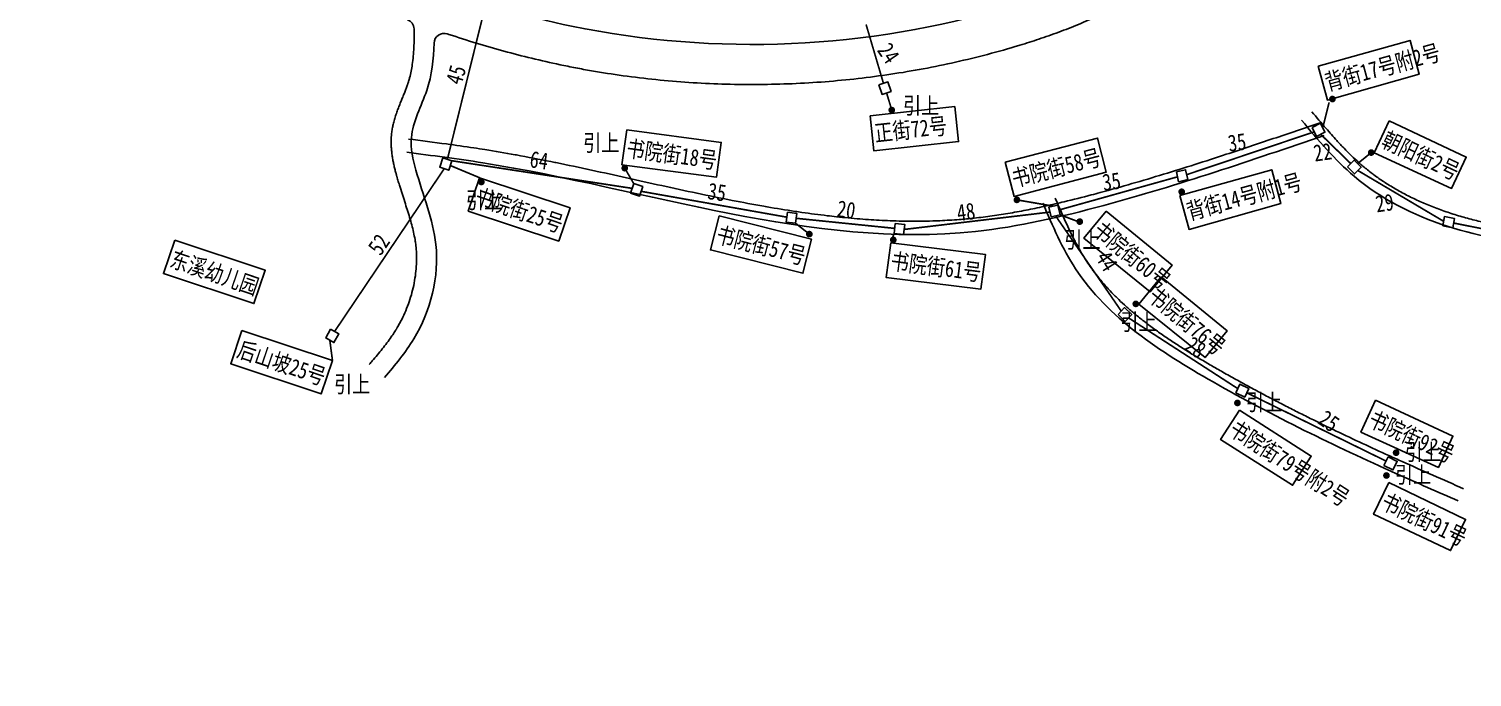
# Model space of a CAD drawing. Extents: x 11479826 to 11769483, y -6198296 to -6045071.
# Drawn here: x 11594051 to 11637240, y -6142503 to -6123107 of the extents above; entities that cross this region are included whole.
import ezdxf

# ---------------------------------------------------------------- set-up
doc = ezdxf.new("R2010")
doc.units = 0
doc.header["$LTSCALE"] = 1000
doc.header["$MEASUREMENT"] = 0
doc.layers.get('0').update_dxf_attribs({"linetype": 'CONTINUOUS'})
doc.layers.add('新设拉线', color=7, linetype='CONTINUOUS')
doc.styles.add('仿宋_GB2312', font='仿宋_GB2312.TTF', dxfattribs={"width": 0.8})

msp = doc.modelspace()

# ---------------------------------------------------------------- linework, layer by layer
for points in [[(11619490, -6124782), (11619759, -6124694), (11619852, -6124979), (11619583, -6125067)], [(11632449, -6126053), (11632704, -6125929), (11632836, -6126199), (11632581, -6126323)], [(11606441, -6126963), (11606710, -6127053), (11606615, -6127337), (11606346, -6127247)], [(11633507, -6127236), (11633706, -6127034), (11633920, -6127244), (11633722, -6127447)], [(11628389, -6127387), (11628665, -6127323), (11628733, -6127615), (11628457, -6127680)], [(11612152, -6127736), (11612421, -6127826), (11612326, -6128111), (11612057, -6128021)], [(11624571, -6128443), (11624847, -6128379), (11624915, -6128671), (11624639, -6128735)], [(11616749, -6128591), (11617030, -6128626), (11616993, -6128923), (11616712, -6128889)], [(11619979, -6128927), (11620261, -6128959), (11620226, -6129257), (11619945, -6129225)], [(11636364, -6129004), (11636413, -6128725), (11636708, -6128776), (11636660, -6129055)], [(11626643, -6131654), (11626837, -6131447), (11627056, -6131652), (11626862, -6131859)], [(11603076, -6132092), (11603325, -6132228), (11603181, -6132491), (11602933, -6132356)], [(11630165, -6133998), (11630284, -6133741), (11630556, -6133867), (11630438, -6134124)], [(11634602, -6136167), (11634731, -6135914), (11634999, -6136051), (11634869, -6136303)]]:
    msp.add_lwpolyline(points, close=True)
at = {"color": 1, "const_width": 100}
for points in [[(11619823, -6125537, 1), (11619923, -6125537, 1)], [(11633010, -6125206, 1), (11633110, -6125206, 1)], [(11634170, -6126808, 1), (11634270, -6126808, 1)], [(11611833, -6127275, 1), (11611933, -6127275, 1)], [(11607542, -6127689, 1), (11607642, -6127689, 1)], [(11628499, -6127981, 1), (11628599, -6127981, 1)], [(11623567, -6128223, 1), (11623667, -6128223, 1)], [(11625448, -6128874, 1), (11625548, -6128874, 1)], [(11617357, -6129248, 1), (11617457, -6129248, 1)], [(11619868, -6129421, 1), (11619968, -6129421, 1)], [(11627126, -6131335, 1), (11627226, -6131335, 1)], [(11630167, -6134299, 1), (11630267, -6134299, 1)], [(11634915, -6135789, 1), (11635015, -6135789, 1)], [(11634627, -6136470, 1), (11634727, -6136470, 1)]]:
    msp.add_lwpolyline(points, format="xyb", close=True, dxfattribs=at)
at = {"layer": '新设拉线', "linetype": 'ByBlock', "ltscale": 0.5, "const_width": 50}
for points in [[(11607795, -6122078), (11606576, -6127008)], [(11619104, -6122974), (11619625, -6124738)], [(11619718, -6125023), (11619873, -6125537)], [(11632770, -6126064), (11632960, -6125306)], [(11628699, -6127469), (11632515, -6126188)], [(11632708, -6126261), (11633606, -6127135)], [(11606662, -6127195), (11607539, -6127561)], [(11606710, -6127053), (11612105, -6127879)], [(11633813, -6127139), (11634172, -6126848)], [(11606480, -6127292), (11603200, -6132160)], [(11612152, -6127736), (11611883, -6127275)], [(11624881, -6128525), (11628423, -6127534)], [(11633821, -6127345), (11636388, -6128864)], [(11612374, -6127968), (11616730, -6128740)], [(11624709, -6128411), (11623617, -6128223)], [(11617407, -6129248), (11616993, -6128923)], [(11617011, -6128775), (11619962, -6129076)], [(11620243, -6129108), (11624605, -6128589)], [(11626740, -6131550), (11624777, -6128703)], [(11625448, -6128874), (11624915, -6128671)], [(11636684, -6128916), (11639182, -6129410)], [(11619868, -6129421), (11619945, -6129225)], [(11626959, -6131755), (11630225, -6133869)], [(11603057, -6132424), (11603137, -6133031)], [(11630497, -6133995), (11634667, -6136040)]]:
    msp.add_lwpolyline(points, dxfattribs=at)
at = {"layer": '新设拉线', "linetype": 'ByBlock', "ltscale": 0.5}
for points in [[(11632635, -6124222), (11635382, -6123450), (11635659, -6124465), (11632912, -6125237)], [(11619222, -6125706), (11621758, -6125431), (11621871, -6126477), (11619336, -6126752)], [(11634756, -6125859), (11637065, -6126941), (11636624, -6127880), (11634309, -6126812)], [(11611944, -6126128), (11614772, -6126505), (11614625, -6127547), (11611797, -6127170)], [(11623271, -6127098), (11626031, -6126375), (11626291, -6127394), (11623531, -6128118)], [(11607539, -6127561), (11610246, -6128461), (11609907, -6129457), (11607200, -6128557)], [(11628495, -6128091), (11631242, -6127320), (11631519, -6128335), (11628772, -6129106)], [(11614709, -6128704), (11617476, -6129399), (11617212, -6130418), (11614445, -6129723)], [(11626289, -6128558), (11628262, -6130173), (11627604, -6130976), (11625622, -6129372)], [(11598419, -6129430), (11601127, -6130330), (11600788, -6131326), (11598080, -6130427)], [(11619844, -6129505), (11622675, -6129856), (11622538, -6130899), (11619707, -6130548)], [(11627932, -6130526), (11629905, -6132141), (11629248, -6132943), (11627266, -6131340)], [(11600429, -6132131), (11603137, -6133031), (11602798, -6134027), (11600090, -6133128)], [(11630283, -6134512), (11632428, -6135890), (11631867, -6136762), (11629714, -6135397)], [(11634353, -6134216), (11636667, -6135289), (11636230, -6136230), (11633910, -6135171)], [(11634743, -6136682), (11637043, -6137783), (11636595, -6138719), (11634289, -6137631)]]:
    msp.add_lwpolyline(points, close=True, dxfattribs=at)
for centre, start, end in [((11605277, -6123113), 1.2354, 69.381), ((11606477, -6123540), 71.4656, 178.6737)]:
    msp.add_arc(centre, 300, start, end, dxfattribs=at)
for points, knots in [([(11631969, -6118724), (11633841, -6118433), (11639010, -6118851), (11647111, -6119242), (11656648, -6123089), (11663343, -6130829), (11669471, -6138411), (11670803, -6145786), (11673661, -6152211), (11680736, -6151852), (11688719, -6148070), (11698450, -6153647), (11706429, -6151856), (11709987, -6150929), (11710628, -6150783)], [164255.813993, 164255.813993, 164255.813993, 164255.813993, 170004.785455, 179065.911175, 188968.291021, 199562.664577, 209597.552034, 217248.55044, 222495.006206, 228334.578311, 235625.691402, 248646.669182, 257622.283676, 259587.975169, 259587.975169, 259587.975169, 259587.975169]), ([(11600132, -6119082), (11600945, -6119508), (11604157, -6121170), (11611735, -6124031), (11620043, -6123685), (11626483, -6121363), (11628594, -6119752), (11630190, -6119168), (11630260, -6119144)], [130776.885287, 130776.885287, 130776.885287, 130776.885287, 133550.238807, 141712.95609, 154792.011315, 157256.83837, 162234.08556, 162461.0479, 162461.0479, 162461.0479, 162461.0479]), ([(11606572, -6123256), (11606589, -6123262), (11606606, -6123267), (11607164, -6123453), (11607712, -6123621), (11608820, -6123924), (11609380, -6124060), (11610024, -6124196), (11610102, -6124212), (11610259, -6124243), (11610337, -6124259), (11610573, -6124304), (11610730, -6124333), (11611203, -6124415), (11611520, -6124464), (11612489, -6124598), (11613145, -6124665), (11614461, -6124753), (11615121, -6124774), (11616440, -6124770), (11617100, -6124745), (11618415, -6124648), (11619070, -6124577), (11620373, -6124388), (11621021, -6124270), (11622304, -6123988), (11622940, -6123824), (11623615, -6123622), (11623662, -6123608), (11623803, -6123565), (11623897, -6123535), (11624086, -6123475), (11624180, -6123445), (11624472, -6123347), (11624670, -6123278), (11625065, -6123132), (11625263, -6123055), (11625656, -6122891), (11625853, -6122805), (11626086, -6122696), (11626123, -6122678), (11626169, -6122656), (11626179, -6122652), (11626197, -6122643), (11626206, -6122639), (11626233, -6122625), (11626251, -6122616), (11626305, -6122590), (11626341, -6122572), (11626449, -6122518), (11626520, -6122482), (11626724, -6122375), (11626856, -6122304), (11627116, -6122160), (11627245, -6122087), (11627498, -6121942), (11627623, -6121869), (11627870, -6121723), (11627992, -6121650), (11628234, -6121507), (11628353, -6121436), (11628590, -6121296), (11628708, -6121228), (11628940, -6121094), (11629056, -6121029), (11629285, -6120902), (11629398, -6120841), (11629624, -6120724), (11629736, -6120668), (11629958, -6120561), (11630068, -6120511), (11630207, -6120451), (11630236, -6120439), (11630322, -6120403), (11630379, -6120380), (11630448, -6120353), (11630459, -6120349), (11630478, -6120342), (11630485, -6120339), (11630499, -6120334), (11630506, -6120331), (11630527, -6120323), (11630541, -6120318), (11630583, -6120303), (11630611, -6120293), (11630695, -6120263), (11630751, -6120243), (11630932, -6120185), (11631057, -6120148), (11631310, -6120079), (11631438, -6120048), (11631699, -6119990), (11631830, -6119964), (11632097, -6119918), (11632232, -6119897), (11632505, -6119860), (11632643, -6119844), (11632922, -6119817), (11633063, -6119806), (11633348, -6119787), (11633491, -6119779), (11633781, -6119769), (11633927, -6119765), (11634280, -6119761), (11634488, -6119761), (11634908, -6119768), (11635120, -6119774), (11635547, -6119791), (11635762, -6119801), (11636194, -6119825), (11636412, -6119838), (11636849, -6119867), (11637069, -6119882), (11637345, -6119901), (11637401, -6119905), (11637496, -6119912), (11637534, -6119914), (11637605, -6119919), (11637638, -6119921), (11637688, -6119925), (11637705, -6119926), (11637757, -6119930), (11637791, -6119932), (11637859, -6119937), (11637893, -6119939), (11637996, -6119946), (11638064, -6119950), (11638268, -6119964), (11638404, -6119973), (11638810, -6120000), (11639079, -6120018), (11639759, -6120064), (11640167, -6120092), (11640977, -6120152), (11641379, -6120184), (11642178, -6120254), (11642575, -6120292), (11643363, -6120378), (11643755, -6120425), (11644534, -6120531), (11644921, -6120589), (11645692, -6120721), (11646075, -6120794), (11646491, -6120882), (11646525, -6120890), (11646627, -6120912), (11646695, -6120927), (11646898, -6120972), (11647034, -6121004), (11647440, -6121102), (11647711, -6121172), (11648451, -6121375), (11648919, -6121517), (11649847, -6121829), (11650307, -6121998), (11651214, -6122362), (11651662, -6122557), (11652542, -6122973), (11652975, -6123194), (11653821, -6123662), (11654235, -6123909), (11654740, -6124234), (11654842, -6124301), (11655030, -6124426), (11655116, -6124485), (11655236, -6124568), (11655270, -6124591), (11655337, -6124639), (11655370, -6124662), (11655471, -6124734), (11655537, -6124781), (11655737, -6124927), (11655868, -6125025), (11656263, -6125326), (11656522, -6125534), (11657033, -6125962), (11657286, -6126182), (11657784, -6126632), (11658029, -6126862), (11658516, -6127333), (11658756, -6127574), (11659233, -6128063), (11659469, -6128312), (11659939, -6128818), (11660171, -6129075), (11660635, -6129595), (11660866, -6129859), (11661174, -6130216), (11661253, -6130308), (11661332, -6130399)], [138267.897449, 138267.897449, 138267.897449, 138267.897449, 138318.93394, 138318.93394, 139964.83244, 139964.83244, 141610.73094, 141610.73094, 141838.233828, 141838.233828, 142065.736715, 142065.736715, 142520.74249, 142520.74249, 143430.754039, 143430.754039, 145300.824085, 145300.824085, 147170.89413, 147170.89413, 149040.964176, 149040.964176, 150911.034221, 150911.034221, 152781.104267, 152781.104267, 154651.174312, 154651.174312, 154791.565636, 154791.565636, 155072.348284, 155072.348284, 155353.130932, 155353.130932, 155942.168506, 155942.168506, 156531.20608, 156531.20608, 157120.243654, 157120.243654, 157232.728554, 157232.728554, 157260.165493, 157260.165493, 157287.602432, 157287.602432, 157342.476309, 157342.476309, 157452.224065, 157452.224065, 157671.719575, 157671.719575, 158089.622187, 158089.622187, 158507.5248, 158507.5248, 158925.427412, 158925.427412, 159343.330025, 159343.330025, 159761.232637, 159761.232637, 160179.13525, 160179.13525, 160597.037862, 160597.037862, 161014.940474, 161014.940474, 161432.843087, 161432.843087, 161850.745699, 161850.745699, 161960.269094, 161960.269094, 162179.315883, 162179.315883, 162224.129711, 162224.129711, 162250.820423, 162250.820423, 162277.511136, 162277.511136, 162330.89256, 162330.89256, 162437.65541, 162437.65541, 162651.181108, 162651.181108, 163113.551614, 163113.551614, 163575.92212, 163575.92212, 164038.292626, 164038.292626, 164500.663131, 164500.663131, 164963.033637, 164963.033637, 165425.404143, 165425.404143, 165887.774649, 165887.774649, 166350.145155, 166350.145155, 166996.209893, 166996.209893, 167642.274631, 167642.274631, 168288.33937, 168288.33937, 168934.404108, 168934.404108, 169580.468847, 169580.468847, 169744.490689, 169744.490689, 169856.910382, 169856.910382, 169952.873137, 169952.873137, 170002.807601, 170002.807601, 170102.676531, 170102.676531, 170202.54546, 170202.54546, 170402.283319, 170402.283319, 170801.759037, 170801.759037, 171600.710473, 171600.710473, 172826.768369, 172826.768369, 174052.826265, 174052.826265, 175278.884162, 175278.884162, 176504.942058, 176504.942058, 177730.999954, 177730.999954, 178957.05785, 178957.05785, 179066.016818, 179066.016818, 179283.934753, 179283.934753, 179719.770623, 179719.770623, 180591.442363, 180591.442363, 182111.906075, 182111.906075, 183632.369786, 183632.369786, 185152.833498, 185152.833498, 186673.297209, 186673.297209, 188193.760921, 188193.760921, 188580.523505, 188580.523505, 188913.187624, 188913.187624, 189044.20094, 189044.20094, 189175.214255, 189175.214255, 189437.240887, 189437.240887, 189961.294149, 189961.294149, 191018.070832, 191018.070832, 192074.847516, 192074.847516, 193131.624199, 193131.624199, 194188.400883, 194188.400883, 195245.177566, 195245.177566, 196301.954249, 196301.954249, 197358.730933, 197358.730933, 197720.770234, 197720.770234, 197720.770234, 197720.770234]), ([(11605577, -6123107), (11605579, -6123208), (11605580, -6123308), (11605578, -6123495), (11605576, -6123582), (11605568, -6123755), (11605562, -6123840), (11605547, -6124008), (11605537, -6124090), (11605515, -6124239), (11605504, -6124306), (11605477, -6124438), (11605462, -6124503), (11605436, -6124603), (11605426, -6124639), (11605411, -6124689), (11605406, -6124703), (11605398, -6124729), (11605394, -6124740), (11605389, -6124755), (11605388, -6124760), (11605385, -6124769), (11605383, -6124773), (11605379, -6124786), (11605376, -6124795), (11605366, -6124822), (11605360, -6124840), (11605340, -6124895), (11605326, -6124932), (11605296, -6125007), (11605280, -6125046), (11605248, -6125125), (11605231, -6125165), (11605198, -6125248), (11605180, -6125290), (11605146, -6125376), (11605129, -6125420), (11605094, -6125510), (11605077, -6125556), (11605044, -6125650), (11605028, -6125698), (11604998, -6125797), (11604983, -6125848), (11604959, -6125942), (11604949, -6125985), (11604931, -6126073), (11604923, -6126118), (11604910, -6126209), (11604904, -6126256), (11604900, -6126307), (11604899, -6126311), (11604899, -6126320), (11604898, -6126324), (11604897, -6126337), (11604897, -6126345), (11604895, -6126370), (11604894, -6126387), (11604892, -6126437), (11604892, -6126469), (11604892, -6126550), (11604894, -6126597), (11604899, -6126689), (11604903, -6126735), (11604913, -6126825), (11604918, -6126870), (11604932, -6126958), (11604939, -6127001), (11604955, -6127086), (11604964, -6127128), (11604982, -6127211), (11604992, -6127252), (11605011, -6127333), (11605022, -6127372), (11605036, -6127425), (11605040, -6127439), (11605047, -6127466), (11605051, -6127480), (11605056, -6127500), (11605058, -6127506), (11605062, -6127518), (11605063, -6127524), (11605068, -6127542), (11605072, -6127554), (11605082, -6127590), (11605089, -6127614), (11605110, -6127685), (11605124, -6127732), (11605164, -6127864), (11605191, -6127949), (11605245, -6128115), (11605271, -6128196), (11605324, -6128358), (11605349, -6128437), (11605399, -6128594), (11605423, -6128671), (11605468, -6128824), (11605490, -6128899), (11605529, -6129048), (11605547, -6129121), (11605579, -6129267), (11605594, -6129339), (11605612, -6129444), (11605617, -6129479), (11605625, -6129535), (11605628, -6129558), (11605632, -6129591), (11605633, -6129600), (11605635, -6129617), (11605635, -6129624), (11605638, -6129646), (11605639, -6129660), (11605643, -6129703), (11605645, -6129732), (11605650, -6129820), (11605653, -6129878), (11605654, -6130029), (11605652, -6130123), (11605639, -6130310), (11605630, -6130404), (11605603, -6130593), (11605587, -6130687), (11605547, -6130875), (11605523, -6130969), (11605470, -6131155), (11605440, -6131247), (11605374, -6131429), (11605338, -6131518), (11605261, -6131695), (11605219, -6131781), (11605164, -6131886), (11605153, -6131906), (11605121, -6131966), (11605098, -6132005), (11605071, -6132051), (11605066, -6132059), (11605059, -6132071), (11605056, -6132077), (11605049, -6132087), (11605046, -6132093), (11605036, -6132109), (11605029, -6132120), (11605009, -6132152), (11604995, -6132173), (11604953, -6132238), (11604925, -6132280), (11604853, -6132382), (11604810, -6132442), (11604720, -6132561), (11604673, -6132621), (11604578, -6132740), (11604529, -6132800), (11604429, -6132920), (11604378, -6132981), (11604297, -6133076), (11604267, -6133111), (11604238, -6133145)], [729.881983, 729.881983, 729.881983, 729.881983, 1043.706548, 1043.706548, 1327.049684, 1327.049684, 1610.39282, 1610.39282, 1893.735956, 1893.735956, 2129.831805, 2129.831805, 2365.927654, 2365.927654, 2499.348546, 2499.348546, 2552.281426, 2552.281426, 2594.376463, 2594.376463, 2610.88104, 2610.88104, 2627.385616, 2627.385616, 2660.394769, 2660.394769, 2726.413074, 2726.413074, 2856.213487, 2856.213487, 2986.0139, 2986.0139, 3115.814313, 3115.814313, 3245.614726, 3245.614726, 3375.415139, 3375.415139, 3505.215552, 3505.215552, 3635.015965, 3635.015965, 3764.816379, 3764.816379, 3870.51963, 3870.51963, 3976.222881, 3976.222881, 4081.926132, 4081.926132, 4091.274751, 4091.274751, 4100.623371, 4100.623371, 4119.32061, 4119.32061, 4156.715087, 4156.715087, 4231.504042, 4231.504042, 4340.27916, 4340.27916, 4449.054279, 4449.054279, 4557.829397, 4557.829397, 4666.604516, 4666.604516, 4775.379634, 4775.379634, 4884.154753, 4884.154753, 4992.929871, 4992.929871, 5031.417739, 5031.417739, 5070.81881, 5070.81881, 5088.000305, 5088.000305, 5105.181799, 5105.181799, 5139.544788, 5139.544788, 5208.270767, 5208.270767, 5345.722723, 5345.722723, 5599.507314, 5599.507314, 5853.291905, 5853.291905, 6107.076496, 6107.076496, 6360.861087, 6360.861087, 6614.645678, 6614.645678, 6868.430269, 6868.430269, 7122.21486, 7122.21486, 7243.818233, 7243.818233, 7325.924494, 7325.924494, 7360.50632, 7360.50632, 7386.315126, 7386.315126, 7438.006515, 7438.006515, 7541.389295, 7541.389295, 7748.154854, 7748.154854, 8070.61194, 8070.61194, 8393.069026, 8393.069026, 8715.526112, 8715.526112, 9037.983198, 9037.983198, 9360.440284, 9360.440284, 9682.89737, 9682.89737, 10005.354456, 10005.354456, 10082.69762, 10082.69762, 10237.38395, 10237.38395, 10266.084245, 10266.084245, 10287.702695, 10287.702695, 10309.321145, 10309.321145, 10352.558045, 10352.558045, 10439.031846, 10439.031846, 10611.979446, 10611.979446, 10855.494841, 10855.494841, 11099.010236, 11099.010236, 11342.525631, 11342.525631, 11586.041026, 11586.041026, 11722.741792, 11722.741792, 11722.741792, 11722.741792]), ([(11606177, -6123533), (11606166, -6124015), (11606054, -6124980), (11605362, -6126181), (11605713, -6127789), (11606537, -6129693), (11605948, -6132062), (11605008, -6133166), (11604695, -6133534)], [1165.312835, 1165.312835, 1165.312835, 1165.312835, 2601.676193, 4090.194474, 5074.643731, 7373.777377, 10272.390693, 11722.741792, 11722.741792, 11722.741792, 11722.741792]), ([(11632688, -6125915), (11632221, -6126074), (11631287, -6126393), (11630040, -6126811), (11628947, -6127165), (11628006, -6127459), (11627062, -6127740), (11626339, -6127943), (11625664, -6128124), (11625125, -6128261), (11624496, -6128407), (11623956, -6128521), (11623417, -6128621), (11622879, -6128705), (11622369, -6128769), (11621849, -6128817), (11621367, -6128846), (11620833, -6128862), (11620363, -6128863), (11619816, -6128849), (11619361, -6128827), (11618799, -6128786), (11618361, -6128745), (11617782, -6128679), (11617369, -6128625), (11616767, -6128536), (11616389, -6128475), (11615759, -6128365), (11615060, -6128234), (11614043, -6128026), (11612993, -6127798), (11611939, -6127564), (11610883, -6127331), (11610168, -6127179), (11609461, -6127035), (11609053, -6126956), (11608355, -6126828), (11607890, -6126748), (11607206, -6126642), (11606443, -6126535), (11605789, -6126451), (11605408, -6126403)], [0, 0, 0, 0, 1480.557967, 2959.334626, 3944.578874, 4929.687656, 5915.057411, 6901.192532, 7179.781401, 8013.800877, 8567.555159, 9118.837889, 9667.211673, 10212.38103, 10754.220063, 11206.796285, 11781.09485, 12200.850533, 12808.925019, 13191.107029, 13841.28253, 14178.048575, 14880.463163, 15159.676529, 15927.662401, 16130.470062, 16983.16398, 17078.654883, 18046.526727, 19116.764496, 20192.508484, 21272.157363, 22354.02895, 23436.500954, 23466.110866, 24518.150682, 24681.903052, 25597.900239, 25930.567488, 26758.393244, 27909.914271, 27909.914271, 27909.914271, 27909.914271]), ([(11658802, -6133239), (11658755, -6133187), (11658569, -6132980), (11658287, -6132669), (11657950, -6132312), (11657652, -6132012), (11657343, -6131720), (11657075, -6131488), (11656853, -6131310), (11656646, -6131153), (11656396, -6130978), (11656100, -6130792), (11655797, -6130618), (11655487, -6130457), (11655171, -6130308), (11654850, -6130169), (11654525, -6130041), (11654195, -6129923), (11653862, -6129814), (11653526, -6129713), (11653189, -6129620), (11652850, -6129535), (11652510, -6129455), (11652127, -6129373), (11651701, -6129288), (11651232, -6129205), (11650762, -6129131), (11650293, -6129067), (11649823, -6129011), (11649353, -6128965), (11648884, -6128927), (11648415, -6128899), (11647946, -6128878), (11647478, -6128866), (11647010, -6128862), (11646543, -6128866), (11646076, -6128878), (11645623, -6128896), (11645043, -6128930), (11644196, -6128993), (11643213, -6129078), (11642372, -6129142), (11641813, -6129175), (11641394, -6129194), (11640974, -6129206), (11640555, -6129209), (11640134, -6129202), (11639704, -6129184), (11639264, -6129153), (11638814, -6129106), (11638366, -6129044), (11637921, -6128966), (11637480, -6128873), (11637045, -6128762), (11636617, -6128634), (11636335, -6128536), (11636060, -6128433), (11635918, -6128376), (11635653, -6128261), (11635512, -6128195), (11635259, -6128070), (11635120, -6127996), (11634880, -6127859), (11634743, -6127776), (11634517, -6127629), (11634384, -6127536), (11634172, -6127378), (11634022, -6127258), (11633815, -6127078), (11633625, -6126902), (11633404, -6126680), (11633150, -6126408), (11632829, -6126044), (11632585, -6125753), (11632444, -6125585)], [0, 0, 0, 0, 208.145388, 836.574374, 1258.108356, 1681.216377, 2105.764458, 2531.946384, 2745.833817, 2960.384043, 3310.441485, 3659.821049, 4008.905382, 4357.983711, 4707.255374, 5056.834122, 5406.753003, 5756.969651, 6107.371798, 6457.782842, 6807.967356, 7157.636425, 7506.45274, 7854.035412, 8332.434453, 8809.236387, 9284.581996, 9758.604062, 10231.427345, 10703.168593, 11173.936562, 11643.832057, 12112.947989, 12581.36945, 13049.173803, 13516.430783, 13983.20261, 14449.544118, 14876.814195, 15727.543164, 16995.845941, 17837.247176, 18257.064285, 18676.533094, 19095.909807, 19515.526432, 19935.804083, 20357.26549, 20807.693016, 21259.799287, 21712.506376, 22164.812757, 22615.80564, 23064.675506, 23510.733156, 23953.429575, 23960.964938, 24392.380995, 24412.546993, 24827.392654, 24859.306448, 25258.486285, 25301.289741, 25685.932767, 25738.831358, 26110.284105, 26172.579593, 26532.404096, 26685.951834, 26995.593893, 27309.024068, 27626.415407, 28109.73292, 28766.175466, 28766.175466, 28766.175466, 28766.175466]), ([(11636986, -6136866), (11636678, -6136731), (11636064, -6136461), (11635318, -6136130), (11634616, -6135814), (11633959, -6135512), (11633175, -6135142), (11632525, -6134826), (11632007, -6134567), (11631619, -6134369), (11631232, -6134168), (11630845, -6133964), (11630459, -6133755), (11630073, -6133542), (11629704, -6133334), (11629353, -6133132), (11629021, -6132936), (11628693, -6132735), (11628370, -6132530), (11628053, -6132318), (11627844, -6132171), (11627641, -6132024), (11627534, -6131943), (11627340, -6131793), (11627231, -6131706), (11627050, -6131554), (11626942, -6131461), (11626773, -6131308), (11626668, -6131208), (11626511, -6131053), (11626408, -6130947), (11626263, -6130789), (11626165, -6130676), (11626032, -6130515), (11625939, -6130395), (11625819, -6130230), (11625725, -6130094), (11625628, -6129942), (11625553, -6129817), (11625480, -6129690), (11625409, -6129560), (11625316, -6129384), (11625204, -6129158), (11625075, -6128882), (11624929, -6128551), (11624826, -6128312), (11624764, -6128168)], [0, 0, 0, 0, 1008.585005, 2013.151282, 2448.34271, 3316.511953, 4183.219281, 5050.301333, 5484.577372, 5919.666118, 6355.81642, 6793.281772, 7232.32038, 7673.1952, 8116.173942, 8502.167414, 8887.961232, 9272.799751, 9655.972731, 10036.831502, 10414.806823, 10422.897967, 10789.429767, 10817.649058, 11160.354468, 11205.548032, 11527.38094, 11587.021197, 11890.48476, 11962.539267, 12249.847828, 12332.694286, 12605.890679, 12698.263404, 12959.304541, 13060.262422, 13311.080347, 13455.599551, 13601.137236, 13747.749809, 13895.471704, 14044.317937, 14345.353551, 14650.690339, 14959.985571, 15430.36134, 15430.36134, 15430.36134, 15430.36134]), ([(11573571, -6139853), (11573837, -6140143), (11575613, -6142023), (11583285, -6145767), (11596427, -6153720), (11614127, -6162474), (11626927, -6170646), (11636289, -6174102), (11642665, -6173096), (11649624, -6168566), (11657516, -6164198), (11665299, -6160274), (11671370, -6157468), (11673456, -6154271), (11674160, -6153157), (11674308, -6152922)], [527.740415, 527.740415, 527.740415, 527.740415, 1705.246881, 8284.756833, 25606.472463, 48144.783375, 67307.096415, 71105.417134, 77752.883117, 85606.484138, 95939.016555, 104720.736733, 112075.077457, 115182.657243, 116011.609896, 116011.609896, 116011.609896, 116011.609896])]:
    msp.add_open_spline(points, degree=3, knots=knots, dxfattribs=at)
for points in [[(11632138, -6125842), (11633712, -6127518), (11639691, -6129582), (11645630, -6129298), (11652088, -6129774), (11656444, -6131503), (11658504, -6133506)], [(11605357, -6126800), (11607635, -6127114), (11622382, -6129167), (11626216, -6128390), (11632817, -6126293)], [(11624397, -6128326), (11625372, -6130283), (11629490, -6133672), (11634981, -6136417), (11636826, -6137232)]]:
    msp.add_spline(points, degree=3, dxfattribs=at)

# ---------------------------------------------------------------- texts
at = {"style": '仿宋_GB2312', "width": 0.8}
for s, rotation, p in [('24', 304.558, (11619417, -6123751)), ('背街17号附2号', 15.2721, (11632915, -6124962)), ('45', 73.7042, (11606993, -6124811)), ('正街72号', 6.196, (11619382, -6126481)), ('35', 7.874, (11629970, -6126784)), ('朝阳街2号', 334.901, (11634489, -6126605)), ('64', 352.0598, (11609015, -6127245)), ('书院街18号', 351.996, (11611908, -6126919)), ('书院街58号', 14.2829, (11623538, -6127844)), ('22', 7.874, (11632531, -6127078)), ('35', 7.874, (11626213, -6127956)), ('背街14号附1号', 15.2721, (11628775, -6128832)), ('书院街25号', 341.2124, (11607356, -6128332)), ('35', 352.0598, (11614339, -6128196)), ('29', 7.874, (11634386, -6128599)), ('20', 352.0598, (11618209, -6128724)), ('48', 7.874, (11621857, -6128865)), ('书院街60号', 320.6957, (11625848, -6129215)), ('52', 55.5284, (11604574, -6129921)), ('书院街57号', 345.4892, (11614584, -6129486)), ('东溪幼儿园', 341.2124, (11598237, -6130201)), ('书院街61号', 352.5125, (11619816, -6130296)), ('44', 301.6466, (11625956, -6129953)), ('书院街76号', 320.6957, (11627491, -6131183)), ('28', 325.0798, (11628599, -6132684)), ('后山坡25号', 341.2124, (11600247, -6132902)), ('25', 325.0798, (11632589, -6134890)), ('书院街92号', 335.1111, (11634090, -6134963)), ('书院街79号附2号', 327.287, (11629920, -6135215)), ('书院街91号', 334.4187, (11634471, -6137426))]:
    msp.add_text(s, height=500, rotation=rotation, dxfattribs=at).set_placement(p)
at = {"color": 1, "style": '仿宋_GB2312', "width": 0.8}
for p in [(11620206, -6125654), (11610633, -6126768), (11607126, -6128482), (11625032, -6129667), (11626710, -6132128), (11603179, -6133990), (11630467, -6134526), (11635216, -6136016), (11634928, -6136696)]:
    msp.add_text('引上', height=500, dxfattribs=at).set_placement(p)

doc.saveas('drawing.dxf')
